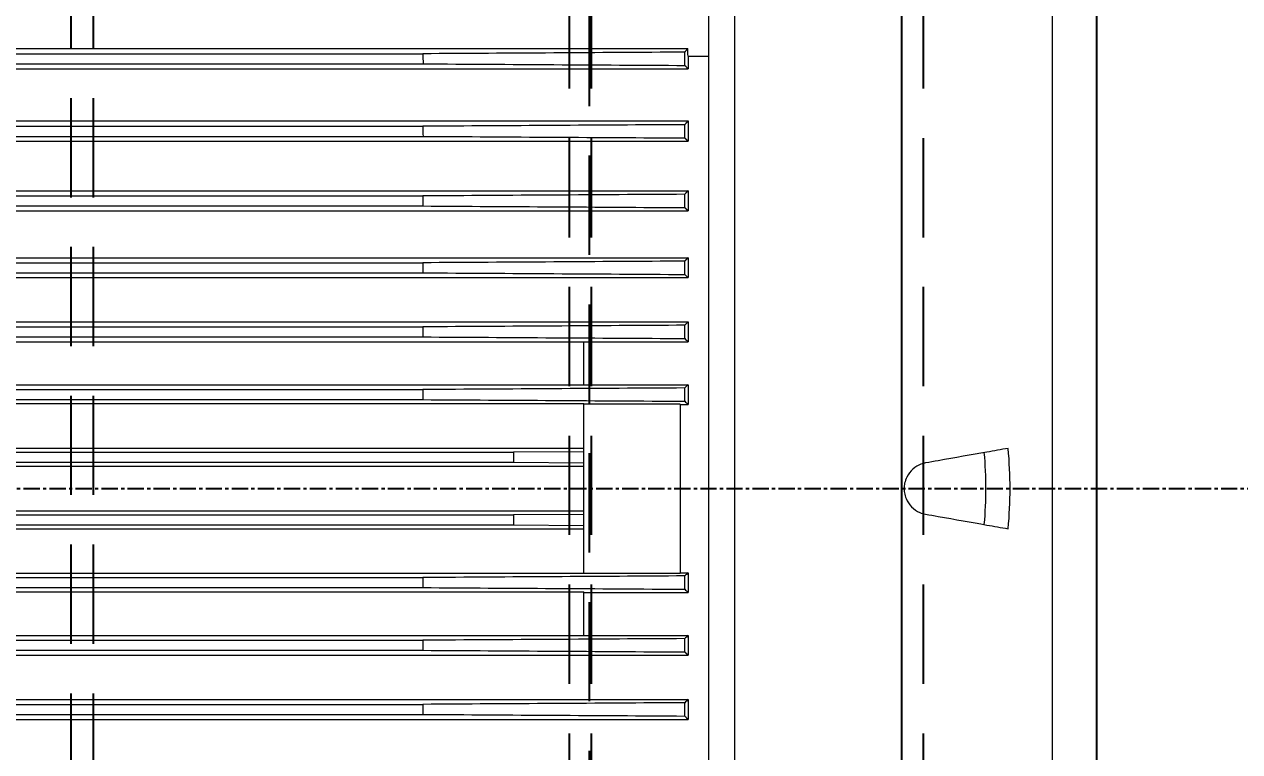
# Model space of a CAD drawing. Header units: millimetres. Extents: x -2122 to 22797, y 3569 to 89276.
# Drawn here: x 1655.2 to 2122.1, y 78765.2 to 79044.6 of the extents above; entities that cross this region are included whole.
import ezdxf

# ---------------------------------------------------------------- set-up
doc = ezdxf.new("R2010")
doc.units = ezdxf.units.MM
doc.header["$LTSCALE"] = 20
doc.linetypes.add('CENTER', pattern=[2, 1.25, -0.25, 0.25, -0.25])
doc.linetypes.add('HIDDEN', pattern=[9.525, 6.35, -3.175])
for name, color, linetype in [('IA-DIM', 7, 'Continuous'), ('IA-EJES', 4, 'CENTER'), ('IA-ESTRUCTURAS', 2, 'Continuous'), ('IA-SEGM', 1, 'HIDDEN')]:
    doc.layers.add(name, color=color, linetype=linetype)
doc.layers.add('IA-TRAZ', color=8, linetype='Continuous', lineweight=5)
doc.styles.add('ING-AMB', font='romans.shx', dxfattribs={"width": 0.75, "oblique": 15})
doc.dimstyles.new('ING-AMB 20', dxfattribs={"dimscale": 20, "dimtxt": 3, "dimasz": 2.5, "dimexe": 1, "dimexo": 1, "dimgap": 1, "dimtad": 1, "dimdec": 0, "dimzin": 0, "dimdsep": 46, "dimtxsty": 'ING-AMB', "dimcen": 0.1, "dimclrd": 7, "dimclre": 7, "dimclrt": 2, "dimadec": 0, "dimazin": 0, "dimtfac": 1, "dimtdec": 0, "dimtmove": 0, "dimatfit": 0, "dimfxl": 1.25, "dimtolj": 1, "dimtzin": 0, "dimarcsym": 1})

# ---------------------------------------------------------------- blocks, each defined once
blk = doc.blocks.new('A$C9f9da7af')
at = {"color": 0, "linetype": 'Continuous', "lineweight": 0}
for p, q in [((-2474.29, -2066.31), (-2066.93, -2066.31)), ((-2464.66, -2188.27), (-2076.55, -2188.27)), ((-2463.29, -2198.27), (-2077.93, -2198.27)), ((-2104.52, -2206.27), (-2104.52, -2198.27)), ((-2359.27, -2663.27), (-2359.27, -2206.27)), ((-2351.62, -2206.27), (-2359.27, -2206.27)), ((-2351.62, -2663.27), (-2351.62, -2206.27)), ((-2334.62, -2663.27), (-2334.62, -2206.27)), ((-2327.01, -2206.27), (-2334.62, -2206.27)), ((-2327.01, -2246.27), (-2327.01, -2206.27)), ((-2310.51, -2246.27), (-2310.51, -2206.27)), ((-2302.93, -2206.27), (-2310.51, -2206.27)), ((-2302.93, -2209.27), (-2302.93, -2206.27)), ((-2238.29, -2209.27), (-2238.29, -2206.27)), ((-2230.7, -2206.27), (-2238.29, -2206.27)), ((-2230.7, -2246.27), (-2230.7, -2206.27)), ((-2214.2, -2246.27), (-2214.2, -2206.27)), ((-2206.6, -2206.27), (-2214.2, -2206.27)), ((-2206.6, -2663.27), (-2206.6, -2206.27)), ((-2189.6, -2663.27), (-2189.6, -2206.27)), ((-2181.95, -2206.27), (-2189.6, -2206.27)), ((-2181.95, -2663.27), (-2181.95, -2206.27)), ((-2163.95, -2663.27), (-2163.95, -2206.27)), ((-2156.23, -2206.27), (-2163.95, -2206.27)), ((-2156.23, -2663.27), (-2156.23, -2206.27)), ((-2137.23, -2663.27), (-2137.23, -2206.27)), ((-2129.42, -2206.27), (-2137.23, -2206.27)), ((-2129.42, -2663.27), (-2129.42, -2206.27)), ((-2109.42, -2663.27), (-2109.42, -2206.27)), ((-2104.52, -2206.27), (-2109.42, -2206.27)), ((-2101.54, -2663.27), (-2101.54, -2206.32)), ((-2303.06, -2246.27), (-2303.06, -2209.27)), ((-2238.16, -2209.27), (-2303.06, -2209.27)), ((-2238.16, -2209.27), (-2238.16, -2246.27)), ((-2327.01, -2663.27), (-2327.01, -2246.27)), ((-2327.01, -2246.27), (-2310.28, -2246.27)), ((-2310.28, -2663.27), (-2310.28, -2246.27)), ((-2303.23, -2246.27), (-2303.23, -2663.27)), ((-2303.23, -2246.27), (-2286.03, -2246.27)), ((-2286.03, -2246.27), (-2284.74, -2246.27)), ((-2286.03, -2663.27), (-2286.03, -2246.27)), ((-2284.57, -2273.27), (-2284.74, -2246.27)), ((-2284.74, -2246.27), (-2280.54, -2246.27)), ((-2280.54, -2246.27), (-2280.71, -2273.27)), ((-2280.54, -2246.27), (-2279.28, -2246.27)), ((-2279.28, -2246.27), (-2279.28, -2663.27)), ((-2279.28, -2246.27), (-2261.94, -2246.27)), ((-2261.94, -2246.27), (-2260.67, -2246.27)), ((-2261.94, -2663.27), (-2261.94, -2246.27)), ((-2260.51, -2273.27), (-2260.67, -2246.27)), ((-2260.67, -2246.27), (-2256.48, -2246.27)), ((-2256.48, -2246.27), (-2256.64, -2273.27)), ((-2256.48, -2246.27), (-2255.19, -2246.27)), ((-2255.19, -2246.27), (-2255.19, -2663.27)), ((-2255.19, -2246.27), (-2237.99, -2246.27)), ((-2237.99, -2663.27), (-2237.99, -2246.27)), ((-2230.94, -2246.27), (-2230.94, -2663.27)), ((-2230.94, -2246.27), (-2214.2, -2246.27)), ((-2214.2, -2663.27), (-2214.2, -2246.27)), ((-2284.57, -2636.27), (-2284.57, -2273.27)), ((-2280.71, -2273.27), (-2284.57, -2273.27)), ((-2280.71, -2636.27), (-2280.71, -2273.27)), ((-2260.51, -2636.27), (-2260.51, -2273.27)), ((-2256.64, -2273.27), (-2260.51, -2273.27)), ((-2256.64, -2636.27), (-2256.64, -2273.27)), ((-2357.34, -2636.27), (-2357.34, -2308.12)), ((-2353.47, -2636.27), (-2353.47, -2308.09)), ((-2332.72, -2636.27), (-2332.72, -2308.13)), ((-2328.86, -2636.27), (-2328.86, -2308.1)), ((-2308.64, -2636.27), (-2308.64, -2308.13)), ((-2304.77, -2636.27), (-2304.77, -2308.11)), ((-2236.44, -2636.27), (-2236.44, -2308.11)), ((-2232.58, -2636.27), (-2232.58, -2308.13)), ((-2212.36, -2636.27), (-2212.36, -2308.1)), ((-2208.5, -2636.27), (-2208.5, -2308.13)), ((-2187.74, -2636.27), (-2187.74, -2308.09)), ((-2183.88, -2636.27), (-2183.88, -2308.13)), ((-2162.07, -2636.27), (-2162.07, -2308.08)), ((-2158.21, -2636.27), (-2158.21, -2308.12)), ((-2135.32, -2636.27), (-2135.32, -2308.06)), ((-2131.46, -2636.27), (-2131.46, -2308.11)), ((-2107.47, -2636.27), (-2107.47, -2308.04)), ((-2103.6, -2636.27), (-2103.6, -2308.1))]:
    blk.add_line(p, q, dxfattribs=at)
at = {"color": 0, "linetype": 'Continuous', "lineweight": 0, "extrusion": (0, 0, -1)}
for centre, major_axis, ratio, start_param, end_param in [((-2270.15, -11691.44), (9855.77, -0.73), 0.962279, -1.574835, -1.574317), ((-2271.06, -11691.53), (9855.88, 0.73), 0.962278, -1.567275, -1.566758)]:
    blk.add_ellipse(centre, major_axis=major_axis, ratio=ratio, start_param=start_param, end_param=end_param, dxfattribs=at)
at = {"color": 0, "linetype": 'Continuous', "lineweight": 0}
for points, knots in [([(-2286.05, -2083.29), (-2280.77, -2082.79), (-2275.58, -2082.56), (-2270.61, -2082.56), (-2265.63, -2082.56), (-2260.44, -2082.79), (-2255.17, -2083.29)], [-1.492505, -1.492505, -1.492505, -1.492505, 0, 0, 0, 1.492505, 1.492505, 1.492505, 1.492505]), ([(-2280.46, -2115.01), (-2280.74, -2113.39), (-2281.02, -2111.78), (-2282.45, -2103.67), (-2283.56, -2097.39), (-2285.08, -2088.8), (-2285.56, -2086.06), (-2286.05, -2083.29)], [-38.840339, -38.840339, -38.840339, -38.840339, -38.359265, -38.359265, -36.392268, -36.392268, -35.490014, -35.490014, -35.490014, -35.490014]), ([(-2255.17, -2083.29), (-2255.65, -2086.06), (-2256.14, -2088.8), (-2257.65, -2097.39), (-2258.76, -2103.67), (-2260.19, -2111.78), (-2260.47, -2113.39), (-2260.76, -2115.01)], [-148.111414, -148.111414, -148.111414, -148.111414, -147.20916, -147.20916, -145.242163, -145.242163, -144.761089, -144.761089, -144.761089, -144.761089]), ([(-2284.43, -2092.46), (-2279.71, -2092.02), (-2275.06, -2091.82), (-2270.61, -2091.82), (-2266.15, -2091.82), (-2261.5, -2092.02), (-2256.78, -2092.46)], [62.555184, 62.555184, 62.555184, 62.555184, 63.892218, 63.892218, 63.892218, 65.229252, 65.229252, 65.229252, 65.229252]), ([(-2260.76, -2115.01), (-2260.87, -2115.62), (-2261.03, -2116.23), (-2261.68, -2117.93), (-2262.3, -2118.97), (-2263.95, -2120.85), (-2265, -2121.66), (-2266.94, -2122.61), (-2267.75, -2122.89), (-2269.18, -2123.19), (-2269.8, -2123.26), (-2271.03, -2123.28), (-2271.64, -2123.24), (-2273, -2123.01), (-2273.75, -2122.8), (-2275.63, -2122.01), (-2276.69, -2121.31), (-2278.54, -2119.5), (-2279.29, -2118.39), (-2280.11, -2116.48), (-2280.32, -2115.75), (-2280.46, -2115.01)], [-4.663256, -4.663256, -4.663256, -4.663256, -4.465224, -4.465224, -4.09369, -4.09369, -3.692517, -3.692517, -3.437991, -3.437991, -3.251058, -3.251058, -3.069277, -3.069277, -2.836117, -2.836117, -2.45231, -2.45231, -2.041294, -2.041294, -1.802327, -1.802327, -1.802327, -1.802327]), ([(-2357.34, -2308.12), (-2357.44, -2291.36), (-2357.54, -2274.59), (-2357.75, -2241.06), (-2357.85, -2224.29), (-2357.96, -2207.52)], [0.00001, 0.00001, 0.00001, 0.00001, 5.107817, 5.107817, 10.215714, 10.215714, 10.215714, 10.215714]), ([(-2352.85, -2207.48), (-2352.96, -2224.25), (-2353.06, -2241.02), (-2353.27, -2274.56), (-2353.37, -2291.32), (-2353.47, -2308.09)], [0, 0, 0, 0, 5.108227, 5.108227, 10.216453, 10.216453, 10.216453, 10.216453]), ([(-2332.72, -2308.13), (-2332.82, -2291.36), (-2332.93, -2274.59), (-2333.13, -2241.05), (-2333.24, -2224.29), (-2333.34, -2207.52)], [0.00001, 0.00001, 0.00001, 0.00001, 5.108213, 5.108213, 10.216409, 10.216409, 10.216409, 10.216409]), ([(-2328.24, -2207.49), (-2328.34, -2224.26), (-2328.44, -2241.03), (-2328.65, -2274.56), (-2328.75, -2291.33), (-2328.86, -2308.1)], [0, 0, 0, 0, 5.108439, 5.108439, 10.216878, 10.216878, 10.216878, 10.216878]), ([(-2308.64, -2308.13), (-2308.74, -2291.36), (-2308.84, -2274.59), (-2309.05, -2241.05), (-2309.15, -2224.28), (-2309.26, -2207.51)], [0.000009, 0.000009, 0.000009, 0.000009, 5.108408, 5.108408, 10.21689, 10.21689, 10.21689, 10.21689]), ([(-2304.15, -2207.49), (-2304.26, -2224.26), (-2304.36, -2241.03), (-2304.57, -2274.57), (-2304.67, -2291.34), (-2304.77, -2308.11)], [0, 0, 0, 0, 5.108654, 5.108654, 10.217308, 10.217308, 10.217308, 10.217308]), ([(-2236.44, -2308.11), (-2236.54, -2291.34), (-2236.65, -2274.57), (-2236.85, -2241.03), (-2236.96, -2224.26), (-2237.06, -2207.49)], [0.000007, 0.000007, 0.000007, 0.000007, 5.108587, 5.108587, 10.21723, 10.21723, 10.21723, 10.21723]), ([(-2231.96, -2207.51), (-2232.06, -2224.28), (-2232.17, -2241.05), (-2232.37, -2274.59), (-2232.48, -2291.36), (-2232.58, -2308.13)], [0, 0, 0, 0, 5.108496, 5.108496, 10.216992, 10.216992, 10.216992, 10.216992]), ([(-2212.36, -2308.1), (-2212.46, -2291.33), (-2212.56, -2274.56), (-2212.77, -2241.03), (-2212.87, -2224.26), (-2212.98, -2207.49)], [0.000006, 0.000006, 0.000006, 0.000006, 5.108381, 5.108381, 10.216814, 10.216814, 10.216814, 10.216814]), ([(-2207.88, -2207.52), (-2207.98, -2224.29), (-2208.08, -2241.05), (-2208.29, -2274.59), (-2208.39, -2291.36), (-2208.5, -2308.13)], [0, 0, 0, 0, 5.108258, 5.108258, 10.216517, 10.216517, 10.216517, 10.216517]), ([(-2187.74, -2308.09), (-2187.84, -2291.32), (-2187.95, -2274.55), (-2188.15, -2241.02), (-2188.26, -2224.25), (-2188.36, -2207.48)], [0.000006, 0.000006, 0.000006, 0.000006, 5.10817, 5.10817, 10.216389, 10.216389, 10.216389, 10.216389]), ([(-2183.26, -2207.52), (-2183.36, -2224.29), (-2183.46, -2241.06), (-2183.67, -2274.59), (-2183.77, -2291.36), (-2183.88, -2308.13)], [0, 0, 0, 0, 5.107914, 5.107914, 10.215827, 10.215827, 10.215827, 10.215827]), ([(-2162.07, -2308.08), (-2162.17, -2291.31), (-2162.28, -2274.54), (-2162.48, -2241.01), (-2162.59, -2224.24), (-2162.69, -2207.47)], [0.000006, 0.000006, 0.000006, 0.000006, 5.107832, 5.107832, 10.21571, 10.21571, 10.21571, 10.21571]), ([(-2157.59, -2207.53), (-2157.69, -2224.29), (-2157.79, -2241.06), (-2158, -2274.59), (-2158.1, -2291.36), (-2158.21, -2308.12)], [0, 0, 0, 0, 5.107404, 5.107404, 10.214808, 10.214808, 10.214808, 10.214808]), ([(-2135.32, -2308.06), (-2135.43, -2291.29), (-2135.53, -2274.53), (-2135.74, -2241), (-2135.84, -2224.23), (-2135.94, -2207.47)], [0.000006, 0.000006, 0.000006, 0.000006, 5.10734, 5.10734, 10.214723, 10.214723, 10.214723, 10.214723]), ([(-2130.84, -2207.54), (-2130.94, -2224.3), (-2131.05, -2241.06), (-2131.25, -2274.59), (-2131.36, -2291.35), (-2131.46, -2308.11)], [0, 0, 0, 0, 5.106769, 5.106769, 10.213538, 10.213538, 10.213538, 10.213538]), ([(-2107.47, -2308.04), (-2107.57, -2291.27), (-2107.67, -2274.51), (-2107.88, -2240.99), (-2107.98, -2224.22), (-2108.09, -2207.46)], [0.000005, 0.000005, 0.000005, 0.000005, 5.106654, 5.106654, 10.213348, 10.213348, 10.213348, 10.213348]), ([(-2102.98, -2207.54), (-2103.09, -2224.3), (-2103.19, -2241.06), (-2103.4, -2274.58), (-2103.5, -2291.34), (-2103.6, -2308.1)], [0, 0, 0, 0, 5.105932, 5.105932, 10.211863, 10.211863, 10.211863, 10.211863])]:
    blk.add_open_spline(points, degree=3, knots=knots, dxfattribs=at)
for points, weights in [([(-2357.96, -2207.52), (-2358.65, -2206.86), (-2359.27, -2206.27)], [1.04165968202, 1.08755835536, 1.1318636305]), ([(-2333.34, -2207.52), (-2334.01, -2206.86), (-2334.62, -2206.27)], [1.04432370582, 1.09275413173, 1.1399680584]), ([(-2206.6, -2206.27), (-2207.2, -2206.86), (-2207.88, -2207.52)], [1.1399680584, 1.09275413173, 1.04432370582]), ([(-2181.95, -2206.27), (-2182.57, -2206.86), (-2183.26, -2207.52)], [1.13186363051, 1.08755835537, 1.04165968204]), ([(-2162.69, -2207.47), (-2163.35, -2206.84), (-2163.95, -2206.27)], [1.04517721399, 1.08966734268, 1.13271759518]), ([(-2156.23, -2206.27), (-2156.87, -2206.86), (-2157.59, -2207.53)], [1.12417338923, 1.08258497217, 1.03898421094]), ([(-2135.94, -2207.47), (-2136.62, -2206.83), (-2137.23, -2206.27)], [1.04274625981, 1.08437780766, 1.12419440456]), ([(-2129.42, -2206.27), (-2130.09, -2206.86), (-2130.84, -2207.54)], [1.1168399849, 1.07781489641, 1.03628107644]), ([(-2108.09, -2207.46), (-2108.79, -2206.83), (-2109.42, -2206.27)], [1.0401836762, 1.07922545496, 1.116015581]), ([(-2101.54, -2206.32), (-2102.22, -2206.89), (-2102.98, -2207.54)], [1.1063998245, 1.07136824386, 1.03347439642])]:
    blk.add_rational_spline(points, weights, degree=2, dxfattribs=at)
for points in [[(-2357.96, -2207.52), (-2356.25, -2207.51), (-2354.55, -2207.49), (-2352.85, -2207.48)], [(-2351.62, -2206.27), (-2352.03, -2206.67), (-2352.44, -2207.08), (-2352.85, -2207.48)], [(-2333.34, -2207.52), (-2331.64, -2207.51), (-2329.94, -2207.5), (-2328.24, -2207.49)], [(-2327.01, -2206.27), (-2327.42, -2206.68), (-2327.83, -2207.08), (-2328.24, -2207.49)], [(-2309.26, -2207.51), (-2309.67, -2207.1), (-2310.09, -2206.68), (-2310.51, -2206.27)], [(-2302.93, -2206.27), (-2303.34, -2206.68), (-2303.75, -2207.09), (-2304.15, -2207.49)], [(-2237.06, -2207.49), (-2237.47, -2207.09), (-2237.88, -2206.68), (-2238.29, -2206.27)], [(-2230.7, -2206.27), (-2231.12, -2206.68), (-2231.54, -2207.1), (-2231.96, -2207.51)], [(-2212.98, -2207.49), (-2213.39, -2207.08), (-2213.8, -2206.68), (-2214.2, -2206.27)], [(-2212.98, -2207.49), (-2211.28, -2207.5), (-2209.58, -2207.51), (-2207.88, -2207.52)], [(-2188.36, -2207.48), (-2188.77, -2207.08), (-2189.18, -2206.67), (-2189.6, -2206.27)], [(-2188.36, -2207.48), (-2186.66, -2207.49), (-2184.96, -2207.51), (-2183.26, -2207.52)], [(-2162.69, -2207.47), (-2160.99, -2207.49), (-2159.29, -2207.51), (-2157.59, -2207.53)], [(-2135.94, -2207.47), (-2134.24, -2207.49), (-2132.54, -2207.51), (-2130.84, -2207.54)], [(-2108.09, -2207.46), (-2106.39, -2207.49), (-2104.69, -2207.51), (-2102.98, -2207.54)], [(-2104.52, -2206.27), (-2103.53, -2206.29), (-2102.53, -2206.31), (-2101.54, -2206.32)], [(-2353.47, -2308.09), (-2354.76, -2308.1), (-2356.05, -2308.11), (-2357.34, -2308.12)], [(-2328.86, -2308.1), (-2330.14, -2308.11), (-2331.43, -2308.12), (-2332.72, -2308.13)], [(-2304.77, -2308.11), (-2306.06, -2308.12), (-2307.35, -2308.12), (-2308.64, -2308.13)], [(-2232.58, -2308.13), (-2233.87, -2308.12), (-2235.15, -2308.12), (-2236.44, -2308.11)], [(-2208.5, -2308.13), (-2209.78, -2308.12), (-2211.07, -2308.11), (-2212.36, -2308.1)], [(-2183.88, -2308.13), (-2185.17, -2308.11), (-2186.45, -2308.1), (-2187.74, -2308.09)], [(-2158.21, -2308.12), (-2159.5, -2308.11), (-2160.78, -2308.09), (-2162.07, -2308.08)], [(-2131.46, -2308.11), (-2132.75, -2308.09), (-2134.04, -2308.08), (-2135.32, -2308.06)], [(-2103.6, -2308.1), (-2104.89, -2308.08), (-2106.18, -2308.06), (-2107.47, -2308.04)]]:
    blk.add_open_spline(points, degree=3, dxfattribs=at)
blk = doc.blocks.new('*D32')
at = {"layer": 'Defpoints', "color": 0, "transparency": 16777216}
for p in [(2200.2, 80397.78), (-947.86, 79004.38), (2200.2, 78966.02)]:
    blk.add_point(p, dxfattribs=at)
at = {"layer": 'IA-DIM', "color": 7, "lineweight": -2, "transparency": 16777216}
for p, q in [((-947.86, 79024.38), (-947.86, 80417.78)), ((2200.2, 78986.02), (2200.2, 80417.78)), ((-897.86, 80397.78), (2150.2, 80397.78))]:
    blk.add_line(p, q, dxfattribs=at)
at = {"layer": 'IA-DIM', "color": 7, "transparency": 16777216}
for points in [[(-897.86, 80406.11), (-897.86, 80389.45), (-947.86, 80397.78)], [(2150.2, 80406.11), (2150.2, 80389.45), (2200.2, 80397.78)]]:
    blk.add_solid(points, dxfattribs=at)
at = {"layer": 'IA-DIM', "color": 2, "transparency": 16777216, "insert": (626.17, 80447.78), "char_height": 60, "attachment_point": 5, "style": 'ING-AMB'}
blk.add_mtext('\\A1;3148', dxfattribs=at)
blk = doc.blocks.new('*D94')
at = {"layer": 'Defpoints', "color": 0, "transparency": 16777216}
for p in [(714.14, 79986.26), (2067.14, 79416.24), (714.14, 78917.28)]:
    blk.add_point(p, dxfattribs=at)
at = {"layer": 'IA-DIM', "color": 7, "lineweight": -2, "transparency": 16777216}
for p, q in [((714.14, 78937.28), (714.14, 80006.26)), ((2067.14, 79436.24), (2067.14, 80006.26)), ((2017.14, 79986.26), (764.14, 79986.26))]:
    blk.add_line(p, q, dxfattribs=at)
at = {"layer": 'IA-DIM', "color": 7, "transparency": 16777216}
for points in [[(764.14, 79994.59), (764.14, 79977.92), (714.14, 79986.26)], [(2017.14, 79994.59), (2017.14, 79977.92), (2067.14, 79986.26)]]:
    blk.add_solid(points, dxfattribs=at)
at = {"layer": 'IA-DIM', "color": 2, "transparency": 16777216, "insert": (1390.64, 80036.26), "char_height": 60, "attachment_point": 5, "style": 'ING-AMB'}
blk.add_mtext('\\A1;1353', dxfattribs=at)

msp = doc.modelspace()

# ---------------------------------------------------------------- linework, layer by layer
at = {"layer": 'IA-EJES', "ltscale": 0.25}
msp.add_line((-255.11, 78866.24), (2390, 78866.24), dxfattribs=at)
at = {"layer": 'IA-ESTRUCTURAS'}
msp.add_lwpolyline([(1992.14, 78391.24), (2067.14, 78391.24), (2067.14, 79341.24), (1992.14, 79341.24), (1992.14, 78391.24), (1992.14, 78391.24)], dxfattribs=at)
at = {"layer": 'IA-SEGM', "ltscale": 0.3, "extrusion": (2.44929e-16, 1, -1.83697e-16)}
for p, q in [((1673.14, 79416.24), (1673.14, 78391.24)), ((1681.64, 79416.24), (1681.64, 78391.24)), ((1864.64, 78391.24), (1864.64, 79416.24)), ((1873.14, 78391.24), (1873.14, 79416.24))]:
    msp.add_line(p, q, dxfattribs=at)
at = {"layer": 'IA-SEGM', "ltscale": 0.3}
for p, q in [((1872.27, 78384.51), (1872.27, 79347.98)), ((2000.64, 78391.24), (2000.64, 79341.24))]:
    msp.add_line(p, q, dxfattribs=at)

# ---------------------------------------------------------------- block references
at = {"layer": 'IA-TRAZ', "xscale": -1, "rotation": 270}
msp.add_blockref('A$C9f9da7af', (4116.42, 81136.85), dxfattribs=at)

# ---------------------------------------------------------------- dimensions: what is measured, and where the dimension line sits
at = {"layer": 'IA-DIM'}
dim = msp.add_linear_dim(base=(2200.2, 80397.78), p1=(-947.86, 79004.38), p2=(2200.2, 78966.02), dimstyle='ING-AMB 20', override={"dimpost": '\\X'}, dxfattribs=at)
dim.commit()
dim.dimension.update_dxf_attribs({"geometry": '*D32', "text_midpoint": (626.17, 80447.78)})
dim = msp.add_linear_dim(base=(714.14, 79986.26), p1=(2067.14, 79416.24), p2=(714.14, 78917.28), angle=180, dimstyle='ING-AMB 20', override={"dimpost": '\\X'}, dxfattribs=at)
dim.commit()
dim.dimension.update_dxf_attribs({"geometry": '*D94', "text_midpoint": (1390.64, 80036.26)})

doc.saveas('drawing.dxf')
